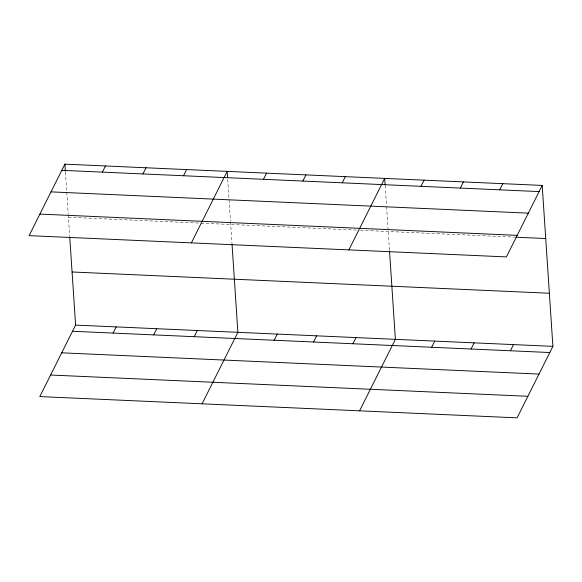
<?xml version="1.0" encoding="UTF-8"?>
<svg xmlns="http://www.w3.org/2000/svg" width="582" height="582" viewBox="0 0 582 582"><rect width="100%" height="100%" fill="white"/><g stroke="black" fill="none" stroke-linecap="round" stroke-linejoin="round"><path stroke-width="0.44" stroke-dasharray="2.91 2.18" d="M68.429 217.261L200.062 223.124M200.965 223.168L356.897 230.116M360.476 230.276L515.303 237.172M385.16 185.483L386.455 204.951M386.572 206.726L389.453 250.042M227.715 179.351L230.479 220.949M230.537 221.837L231.949 243.029M65.431 172.119L68.196 213.725M68.254 214.605L69.724 236.678"/><path stroke-width="0.87" d="M64.9 164.153L29.1 235.645L506.398 256.909L542.198 185.418L64.9 164.153L65.373 171.232M102.381 172.134L105.473 165.957M142.954 173.938L146.038 167.769M69.782 237.565L75.602 325.091L39.802 396.582L517.1 417.847L552.9 346.355L542.198 185.418M183.519 175.749L186.611 169.573M113.083 333.071L116.174 326.902M191.383 242.876L227.184 171.384L227.591 177.575M153.655 334.876L156.74 328.706M263.471 179.307L266.556 173.138M194.221 336.687L197.313 330.518M302.844 181.06L305.936 174.891M202.085 403.813L237.885 332.322L232.007 243.909M342.223 182.813L345.315 176.644M274.173 340.244L277.258 334.075M348.887 249.889L384.687 178.398L385.102 184.596M313.545 341.998L316.637 335.829M420.975 186.327L424.067 180.151M352.925 343.758L356.017 337.582M460.355 188.081L463.447 181.904M359.589 410.827L395.389 339.335L389.511 250.929M499.734 189.834L502.819 183.665M431.677 347.265L434.769 341.096M471.056 349.018L474.148 342.849M510.436 350.771L513.52 344.602M61.808 170.322L539.107 191.587M51.012 191.878L528.311 213.143M39.896 214.089L517.194 235.354M516.198 237.209L545.727 238.525M72.073 271.983L549.372 293.248M75.602 325.091L552.9 346.355M72.51 331.267L549.808 352.525M61.714 352.823L539.012 374.081M50.598 375.026L527.896 396.291"/></g></svg>
